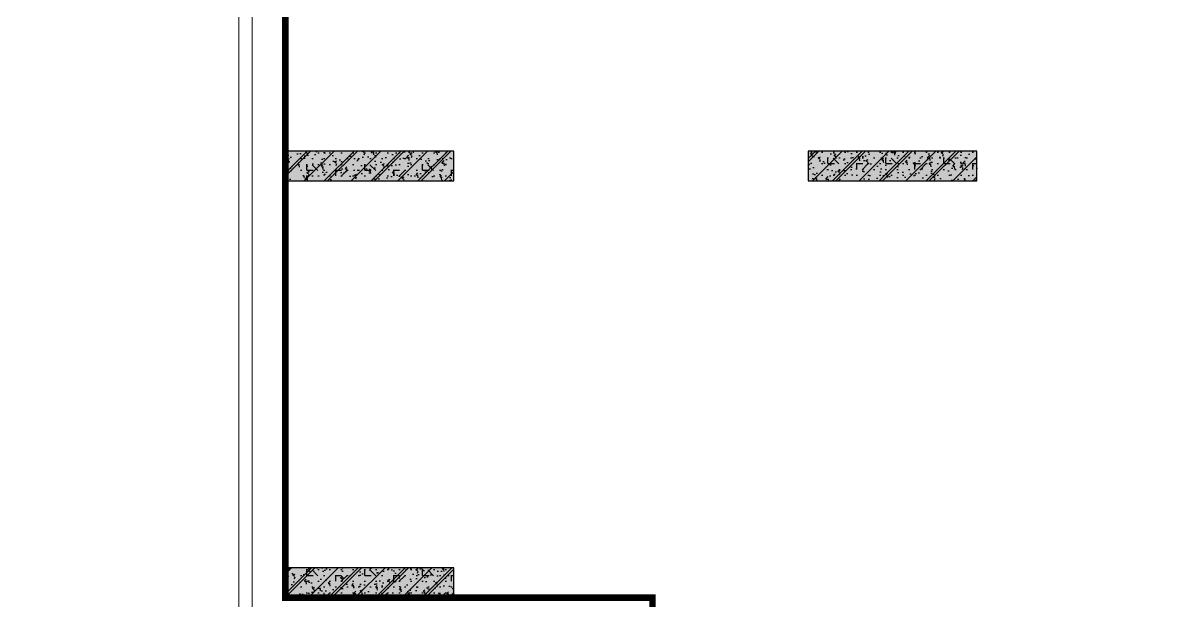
# Model space of a CAD drawing. Header units: millimetres. Extents: x 379264 to 1158416, y -283062 to 356890.
# Drawn here: x 1020017 to 1020365.1, y -6754.7 to -6580 of the extents above; entities that cross this region are included whole.
import ezdxf

# ---------------------------------------------------------------- set-up
doc = ezdxf.new("R2010")
doc.units = ezdxf.units.MM
for name, color, linetype in [('BLOCK C - CHI TIET THANG 9$0$DnW', 20, 'Continuous'), ('keyplan TANG 1$0$MB_Cot tang 1$0$Concrete Hatch', 250, 'Continuous'), ('keyplan TANG 1$0$MB_Cot tang 1$0$Concrete Line', 250, 'Continuous'), ('keyplan TANG 1$0$MB_Cot tang 1$0$Concrete Solid', 250, 'Continuous')]:
    doc.layers.add(name, color=color, linetype=linetype)
doc.layers.add('keyplan TANG 1$0$Hatch vat lieu', color=250, linetype='Continuous', lineweight=5)
doc.layers.add('keyplan TANG 1$0$Net Thay khac', color=250, linetype='Continuous', lineweight=15)

# ---------------------------------------------------------------- blocks, each defined once
blk = doc.blocks.new('*U1392')
at = {"layer": 'keyplan TANG 1$0$MB_Cot tang 1$0$Concrete Hatch'}
h = blk.add_hatch(dxfattribs=at)
h.set_pattern_fill('CONCRETE', color=256, scale=50, style=0, pattern_type=2)
h.set_pattern_definition([(45, (2000, -299.9999999998835), (-176.7766952966369, 176.7766952966369), []), (45, (2000, -249.9999999998835), (-353.5533905932737, 353.5533905932738), []), (49.99999999999999, (2000, -299.9999999998835), (358.6300913003767, -31.37606749129755), [37.5, -412.5]), (355, (2000, -299.9999999998835), (-69.3756668065, 376.0960668500059), [30, -330]), (100.4514, (2029.88584, -302.6146699998835), (289.2546908570108, 344.7197710304768), [31.870095, -350.571056]), (46.18420000000001, (2000, -199.9999999998835), (533.6205243128222, -82.75950716450905), [56.25, -618.75]), (96.6356, (2044.4683725, -206.8966534998835), (467.3313527743517, 487.0589354502209), [47.805144, -525.8565]), (351.1842, (2000, -199.9999999998835), (467.3309725668136, 487.0593004626623), [45, -495]), (21, (2050, -224.9999999998835), (298.4535260592309, -201.3094453326694), [37.5, -412.5]), (326.0000000000001, (2050, -224.9999999998835), (121.6576659607909, 362.5750225234265), [30, -330]), (71.4514, (2074.8711165, -241.7758029998835), (420.111314290745, 161.2652483549762), [31.870095, -350.571056]), (37.50000000000001, (2000, -299.9999999998835), (6.079927658645334, 166.4469269156558), [0, -326, 0, -335, 0, -331.25]), (7.499999999999999, (2000, -299.9999999998835), (131.5347687210743, 197.2058559411801), [0, -191, 0, -318.5, 0, -126.25]), (327.5, (1888.5, -299.9999999998835), (266.9112180862045, -11.2774358671899), [0, -125, 0, -390, 0, -517.5]), (317.5, (1838.5, -299.9999999998835), (291.5930846711931, 50.05249116615882), [0, -162.5, 0, -259, 0, -367.5]), (0, (2175, -124.9999999998835), (0, 875), [87.5, -787.5]), (0, (2437.5, 50.00000000011653), (0, 875), [87.5, -787.5]), (0, (2262.5, 400.0000000001165), (0, 875), [87.5, -350, 87.5, -350]), (90, (2175, -124.9999999998835), (-875, 5.35782974626967e-14), [87.5, -787.5]), (90, (2262.5, 400.0000000001165), (-875, 5.35782974626967e-14), [87.5, -787.5]), (90, (2525, 50.00000000011653), (-875, 5.35782974626967e-14), [87.5, -787.5]), (90, (2700, 312.5000000001165), (-875, 5.35782974626967e-14), [87.5, -787.5]), (135, (2262.5, -124.9999999998835), (-875.016357447105, 8.881784197001252e-14), [123.76, -1113.7]), (135, (2350, 400.0000000001165), (-875.016357447105, 8.881784197001252e-14), [123.76, -1113.7]), (45, (2437.5, 50.00000000011653), (8.881784197001252e-14, 875.016357447105), [123.76, -247.485, 123.76, -742.455]), (0, (1825, -299.9999999998835), (87.5, 87.5), [-175, 0])])
h.paths.add_polyline_path([(-250, 100.0000000001164), (-250, -349.9999999999999), (2300, -350), (2300, 100.0000000001164)])
at = {"layer": 'keyplan TANG 1$0$MB_Cot tang 1$0$Concrete Solid'}
blk.add_hatch(color=256, dxfattribs=at).paths.add_polyline_path([(-250, 100.0000000001164), (-250, -349.9999999999999), (2300, -350), (2300, 100.0000000001164)])
at = {"layer": 'keyplan TANG 1$0$MB_Cot tang 1$0$Concrete Line'}
blk.add_lwpolyline([(-250, 100.0000000001164), (-250, -349.9999999999999), (2300, -350), (2300, 100.0000000001164)], close=True, dxfattribs=at)
blk = doc.blocks.new('*U1388')
at = {"layer": 'keyplan TANG 1$0$MB_Cot tang 1$0$Concrete Hatch'}
h = blk.add_hatch(dxfattribs=at)
h.set_pattern_fill('CONCRETE', color=256, scale=50, style=0, pattern_type=2)
h.set_pattern_definition([(45, (2000, -199.9999999999998), (-176.7766952966369, 176.7766952966369), []), (45, (2000, -149.9999999999998), (-353.5533905932737, 353.5533905932738), []), (49.99999999999999, (2000, -199.9999999999998), (358.6300913003767, -31.37606749129755), [37.5, -412.5]), (355, (2000, -199.9999999999998), (-69.3756668065, 376.0960668500059), [30, -330]), (100.4514, (2029.88584, -202.6146699999998), (289.2546908570108, 344.7197710304768), [31.870095, -350.571056]), (46.18420000000001, (2000, -99.99999999999983), (533.6205243128222, -82.75950716450905), [56.25, -618.75]), (96.6356, (2044.4683725, -106.8966534999998), (467.3313527743517, 487.0589354502209), [47.805144, -525.8565]), (351.1842, (2000, -99.99999999999983), (467.3309725668136, 487.0593004626623), [45, -495]), (21, (2050, -124.9999999999998), (298.4535260592309, -201.3094453326694), [37.5, -412.5]), (326.0000000000001, (2050, -124.9999999999998), (121.6576659607909, 362.5750225234265), [30, -330]), (71.4514, (2074.8711165, -141.7758029999998), (420.111314290745, 161.2652483549762), [31.870095, -350.571056]), (37.50000000000001, (2000, -199.9999999999998), (6.079927658645334, 166.4469269156558), [0, -326, 0, -335, 0, -331.25]), (7.499999999999999, (2000, -199.9999999999998), (131.5347687210743, 197.2058559411801), [0, -191, 0, -318.5, 0, -126.25]), (327.5, (1888.5, -199.9999999999998), (266.9112180862045, -11.2774358671899), [0, -125, 0, -390, 0, -517.5]), (317.5, (1838.5, -199.9999999999998), (291.5930846711931, 50.05249116615882), [0, -162.5, 0, -259, 0, -367.5]), (0, (2175, -24.99999999999983), (0, 875), [87.5, -787.5]), (0, (2437.5, 150.0000000000002), (0, 875), [87.5, -787.5]), (0, (2262.5, 500.0000000000002), (0, 875), [87.5, -350, 87.5, -350]), (90, (2175, -24.99999999999983), (-875, 5.35782974626967e-14), [87.5, -787.5]), (90, (2262.5, 500.0000000000002), (-875, 5.35782974626967e-14), [87.5, -787.5]), (90, (2525, 150.0000000000002), (-875, 5.35782974626967e-14), [87.5, -787.5]), (90, (2700, 412.5000000000002), (-875, 5.35782974626967e-14), [87.5, -787.5]), (135, (2262.5, -24.99999999999983), (-875.016357447105, 8.881784197001252e-14), [123.76, -1113.7]), (135, (2350, 500.0000000000002), (-875.016357447105, 8.881784197001252e-14), [123.76, -1113.7]), (45, (2437.5, 150.0000000000002), (8.881784197001252e-14, 875.016357447105), [123.76, -247.485, 123.76, -742.455]), (0, (1825, -199.9999999999998), (87.5, 87.5), [-175, 0])])
h.paths.add_polyline_path([(-250, 150), (-250, -299.9999999999998), (2300, -299.9999999999999), (2300, 150)])
at = {"layer": 'keyplan TANG 1$0$MB_Cot tang 1$0$Concrete Solid'}
blk.add_hatch(color=256, dxfattribs=at).paths.add_polyline_path([(-250, 150), (-250, -299.9999999999998), (2300, -299.9999999999999), (2300, 150)])
at = {"layer": 'keyplan TANG 1$0$MB_Cot tang 1$0$Concrete Line'}
blk.add_lwpolyline([(-250, 150), (-250, -299.9999999999998), (2300, -299.9999999999999), (2300, 150)], close=True, dxfattribs=at)
blk = doc.blocks.new('keyplan TANG 1')
at = {"color": 7, "const_width": 100}
blk.add_lwpolyline([(76850.00000000026, 48849.99999999965), (76849.99999952383, 32449.99999999942), (82399.99999952383, 32449.99999999942), (82400.0000000005, 29449.99999999983), (79199.99960383272, 29449.99999999983), (79199.99960383272, 23149.99999999941), (81750.24281943377, 23149.99999999941), (81750.24281943377, 21450.00000755423), (77050, 21450.00000755423), (77050, 21649.99999475001), (70650, 21649.99999475001)], dxfattribs=at)
at = {"layer": 'keyplan TANG 1$0$Hatch vat lieu'}
blk.add_lwpolyline([(99564.43027014434, 57849.99249803316), (93994.81413051375, 57849.99249803292, 0.1109671000083495), (92796.967918818, 57580.8351350071), (77379.95600672613, 50283.97319424426, 0.2899205324482252), (76350.00000000099, 48657.00292763795), (76350.00000000099, 29149.99999999942)], format="xyb", dxfattribs=at)
at = {"layer": 'keyplan TANG 1$0$Net Thay khac'}
blk.add_lwpolyline([(99564.43027014428, 58049.99249803316), (93994.81413051375, 58049.99249803292, 0.1109671000083497), (92711.40747512545, 57761.60960907664), (77294.39556302893, 50464.74766831164, 0.2899205324482246), (76150.00000000099, 48657.00292763783), (76150.00000000099, 23699.9998634535)], format="xyb", dxfattribs=at)
at = {"layer": 'keyplan TANG 1$0$MB_Cot tang 1$0$Concrete Line'}
for name, p in [('*U1392', (77099.99999999953, 39099.99999999942)), ('*U1388', (84999.99999999953, 39049.99999999942)), ('*U1392', (77099.99999999953, 32799.99999999942))]:
    blk.add_blockref(name, p, dxfattribs=at)

msp = doc.modelspace()

# ---------------------------------------------------------------- block references
at = {"layer": 'BLOCK C - CHI TIET THANG 9$0$DnW', "xscale": 0.02, "yscale": 0.02, "zscale": 0.02}
msp.add_blockref('keyplan TANG 1', (1018559.225811963, -7402.719552127121), dxfattribs=at)

doc.saveas('drawing.dxf')
